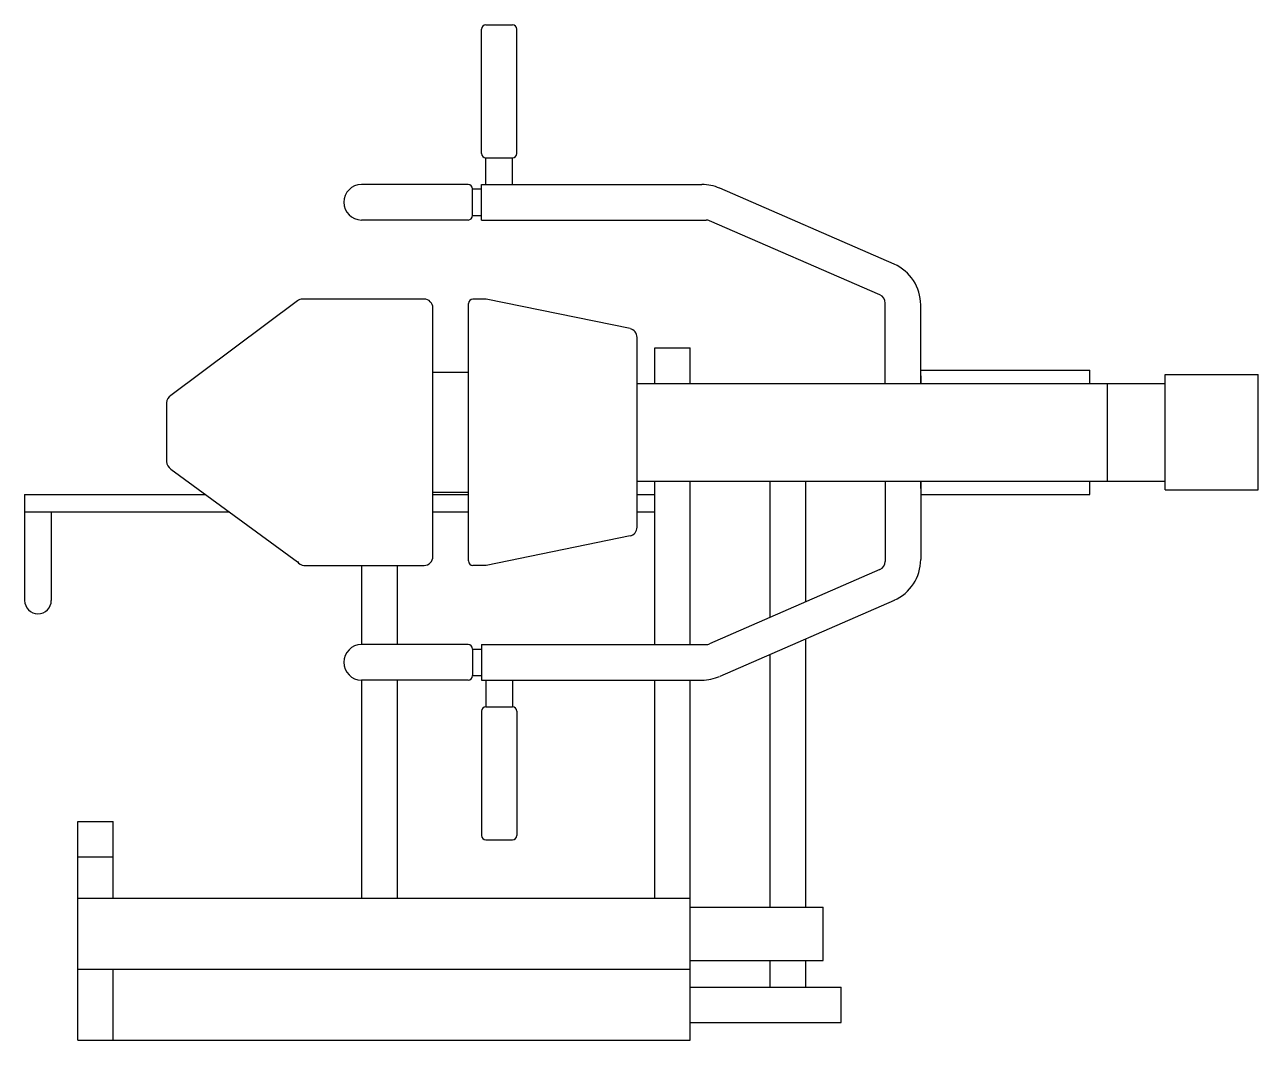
# Model space of a CAD drawing. Header units: millimetres. Extents: x 1376.35 to 1377.74, y 2703.24 to 2704.39.
import ezdxf

# ---------------------------------------------------------------- set-up
doc = ezdxf.new("R2010")
doc.units = ezdxf.units.MM
doc.header["$LTSCALE"] = 10
doc.layers.add('Equipam_fitness', color=1, linetype='Continuous')

msp = doc.modelspace()

# ---------------------------------------------------------------- linework, layer by layer
at = {"layer": 'Equipam_fitness'}
for p, q in [((1376.8741, 2704.3863), (1376.9041, 2704.3863)), ((1376.8691, 2704.2413), (1376.8691, 2704.3813)), ((1376.9091, 2704.2413), (1376.9091, 2704.3813)), ((1376.8741, 2704.2063), (1376.8741, 2704.2363)), ((1376.8741, 2704.2363), (1376.9041, 2704.2363)), ((1376.9041, 2704.2063), (1376.9041, 2704.2363)), ((1376.8541, 2704.2063), (1376.7341, 2704.2063)), ((1376.8691, 2704.1663), (1376.8691, 2704.2063)), ((1376.8691, 2704.2063), (1377.1176, 2704.2063)), ((1376.8591, 2704.1713), (1376.8591, 2704.2013)), ((1376.8591, 2704.2013), (1376.8691, 2704.2013)), ((1377.3341, 2704.1165), (1377.1376, 2704.2022)), ((1376.8541, 2704.1663), (1376.7341, 2704.1663)), ((1376.8591, 2704.1713), (1376.8691, 2704.1713)), ((1376.8691, 2704.1663), (1377.1222, 2704.1663)), ((1377.3181, 2704.0819), (1377.1262, 2704.1655)), ((1376.6619, 2704.0752), (1376.5191, 2703.9687)), ((1376.8045, 2704.0772), (1376.6678, 2704.0772)), ((1376.8145, 2703.7872), (1376.8145, 2704.0672)), ((1376.8545, 2703.7822), (1376.8545, 2704.0722)), ((1376.8745, 2704.0772), (1376.8595, 2704.0772)), ((1377.0366, 2704.0439), (1376.8745, 2704.0772)), ((1377.3241, 2703.9822), (1377.3241, 2704.0727)), ((1377.3641, 2703.9822), (1377.3641, 2704.0707)), ((1377.0445, 2703.8203), (1377.0445, 2704.0341)), ((1377.0645, 2703.9822), (1377.0645, 2704.0222)), ((1377.0645, 2704.0222), (1377.1045, 2704.0222)), ((1377.1045, 2703.9822), (1377.1045, 2704.0222)), ((1377.3641, 2703.9972), (1377.5545, 2703.9972)), ((1377.5545, 2703.9822), (1377.5545, 2703.9972)), ((1376.8145, 2703.9947), (1376.8545, 2703.9947)), ((1377.0445, 2703.9822), (1377.6395, 2703.9822)), ((1377.3641, 2703.9906), (1377.3641, 2703.9822)), ((1377.5745, 2703.8722), (1377.5745, 2703.9822)), ((1377.6395, 2703.8622), (1377.6395, 2703.9922)), ((1377.6395, 2703.9922), (1377.7445, 2703.9922)), ((1377.7445, 2703.8622), (1377.7445, 2703.9922)), ((1376.5145, 2703.9603), (1376.5145, 2703.8941)), ((1376.5191, 2703.8857), (1376.6618, 2703.7814)), ((1377.0445, 2703.8722), (1377.6395, 2703.8722)), ((1377.0645, 2703.688), (1377.0645, 2703.8722)), ((1377.1045, 2703.688), (1377.1045, 2703.8722)), ((1377.1945, 2703.7186), (1377.1945, 2703.8722)), ((1377.2345, 2703.7361), (1377.2345, 2703.8722)), ((1377.3241, 2703.8722), (1377.3241, 2703.7817)), ((1377.3641, 2703.8722), (1377.3641, 2703.7837)), ((1377.3641, 2703.8637), (1377.3641, 2703.8722)), ((1377.5545, 2703.8572), (1377.5545, 2703.8722)), ((1376.3545, 2703.857), (1376.3545, 2703.7377)), ((1376.3545, 2703.857), (1376.5583, 2703.857)), ((1376.8145, 2703.8597), (1376.8545, 2703.8597)), ((1376.8145, 2703.857), (1376.8545, 2703.857)), ((1377.0445, 2703.857), (1377.0645, 2703.857)), ((1377.3641, 2703.8572), (1377.5545, 2703.8572)), ((1377.6395, 2703.8622), (1377.7445, 2703.8622)), ((1376.3545, 2703.8377), (1376.5848, 2703.8377)), ((1376.3845, 2703.8377), (1376.3845, 2703.7377)), ((1376.8145, 2703.8377), (1376.8545, 2703.8377)), ((1377.0445, 2703.8377), (1377.0645, 2703.8377)), ((1377.0366, 2703.8105), (1376.8745, 2703.7772)), ((1376.6692, 2703.7772), (1376.8045, 2703.7772)), ((1376.7345, 2703.688), (1376.7345, 2703.7772)), ((1376.7745, 2703.688), (1376.7745, 2703.7772)), ((1376.8745, 2703.7772), (1376.8595, 2703.7772)), ((1377.3181, 2703.7725), (1377.1262, 2703.6888)), ((1377.3341, 2703.7378), (1377.1376, 2703.6522)), ((1377.2345, 2703.3922), (1377.2345, 2703.6944)), ((1376.8541, 2703.688), (1376.7341, 2703.688)), ((1376.8591, 2703.683), (1376.8591, 2703.653)), ((1376.8591, 2703.683), (1376.8691, 2703.683)), ((1376.8691, 2703.688), (1377.1222, 2703.688)), ((1376.8691, 2703.688), (1376.8691, 2703.648)), ((1377.1945, 2703.3922), (1377.1945, 2703.677)), ((1376.8541, 2703.648), (1376.7341, 2703.648)), ((1376.7345, 2703.4022), (1376.7345, 2703.648)), ((1376.7745, 2703.4022), (1376.7745, 2703.648)), ((1376.8591, 2703.653), (1376.8691, 2703.653)), ((1376.8691, 2703.648), (1377.1176, 2703.648)), ((1376.8741, 2703.648), (1376.8741, 2703.618)), ((1376.9041, 2703.648), (1376.9041, 2703.618)), ((1377.0645, 2703.4022), (1377.0645, 2703.648)), ((1377.1045, 2703.2422), (1377.1045, 2703.648)), ((1376.8691, 2703.613), (1376.8691, 2703.473)), ((1376.8741, 2703.618), (1376.9041, 2703.618)), ((1376.9091, 2703.613), (1376.9091, 2703.473)), ((1376.4143, 2703.2422), (1376.4143, 2703.4887)), ((1376.4143, 2703.4887), (1376.4543, 2703.4887)), ((1376.4543, 2703.4022), (1376.4543, 2703.4887)), ((1376.8741, 2703.468), (1376.9041, 2703.468)), ((1376.4143, 2703.4487), (1376.4543, 2703.4487)), ((1376.4143, 2703.4022), (1377.1045, 2703.4022)), ((1377.1045, 2703.3922), (1377.2543, 2703.3922)), ((1377.2543, 2703.3322), (1377.2543, 2703.3922)), ((1377.1045, 2703.3322), (1377.2543, 2703.3322)), ((1377.1945, 2703.3022), (1377.1945, 2703.3322)), ((1377.2345, 2703.3022), (1377.2345, 2703.3322)), ((1376.4143, 2703.3222), (1377.1045, 2703.3222)), ((1376.4543, 2703.2422), (1376.4543, 2703.3222)), ((1377.1045, 2703.3022), (1377.2743, 2703.3022)), ((1377.2743, 2703.2622), (1377.2743, 2703.3022)), ((1377.1045, 2703.2622), (1377.2743, 2703.2622)), ((1376.4143, 2703.2422), (1377.1045, 2703.2422))]:
    msp.add_line(p, q, dxfattribs=at)
for centre, radius, start, end in [((1376.8741, 2704.3813), 0.005, 90, 180), ((1376.9041, 2704.3813), 0.005, 0, 90), ((1376.8741, 2704.2413), 0.005, 180, 270), ((1376.9041, 2704.2413), 0.005, 270, 0), ((1376.7341, 2704.1863), 0.02, 90, 270), ((1376.8541, 2704.2013), 0.005, 0, 90), ((1377.1176, 2704.1563), 0.05, 66.4498, 90), ((1376.8541, 2704.1713), 0.005, 270, 0), ((1377.1222, 2704.1563), 0.01, 66.4498, 90), ((1377.3141, 2704.0707), 0.05, 0, 66.4498), ((1377.3141, 2704.0727), 0.01, 0, 66.4498), ((1376.6678, 2704.0672), 0.01, 90, 126.7271), ((1376.8045, 2704.0672), 0.01, 0, 90), ((1376.8595, 2704.0722), 0.005, 90, 180), ((1377.0345, 2704.0341), 0.01, 0, 78.0239), ((1376.5245, 2703.9603), 0.01, 122.8557, 180), ((1376.5245, 2703.8941), 0.01, 180, 237.1443), ((1377.0345, 2703.8203), 0.01, 281.9761, 0), ((1376.8045, 2703.7872), 0.01, 270, 0), ((1376.6699, 2703.7872), 0.01, 215.3716, 265.9144), ((1376.8595, 2703.7822), 0.005, 180, 270), ((1377.3141, 2703.7817), 0.01, 293.5502, 0), ((1377.3141, 2703.7837), 0.05, 293.5502, 0), ((1376.3695, 2703.7377), 0.015, 180, 0), ((1376.7341, 2703.668), 0.02, 90, 270), ((1376.8541, 2703.683), 0.005, 0, 90), ((1377.1222, 2703.698), 0.01, 270, 293.5502), ((1376.8541, 2703.653), 0.005, 270, 0), ((1377.1176, 2703.698), 0.05, 270, 293.5502), ((1376.8741, 2703.613), 0.005, 90, 180), ((1376.9041, 2703.613), 0.005, 0, 90), ((1376.8741, 2703.473), 0.005, 180, 270), ((1376.9041, 2703.473), 0.005, 270, 0)]:
    msp.add_arc(centre, radius, start, end, dxfattribs=at)

doc.saveas('drawing.dxf')
